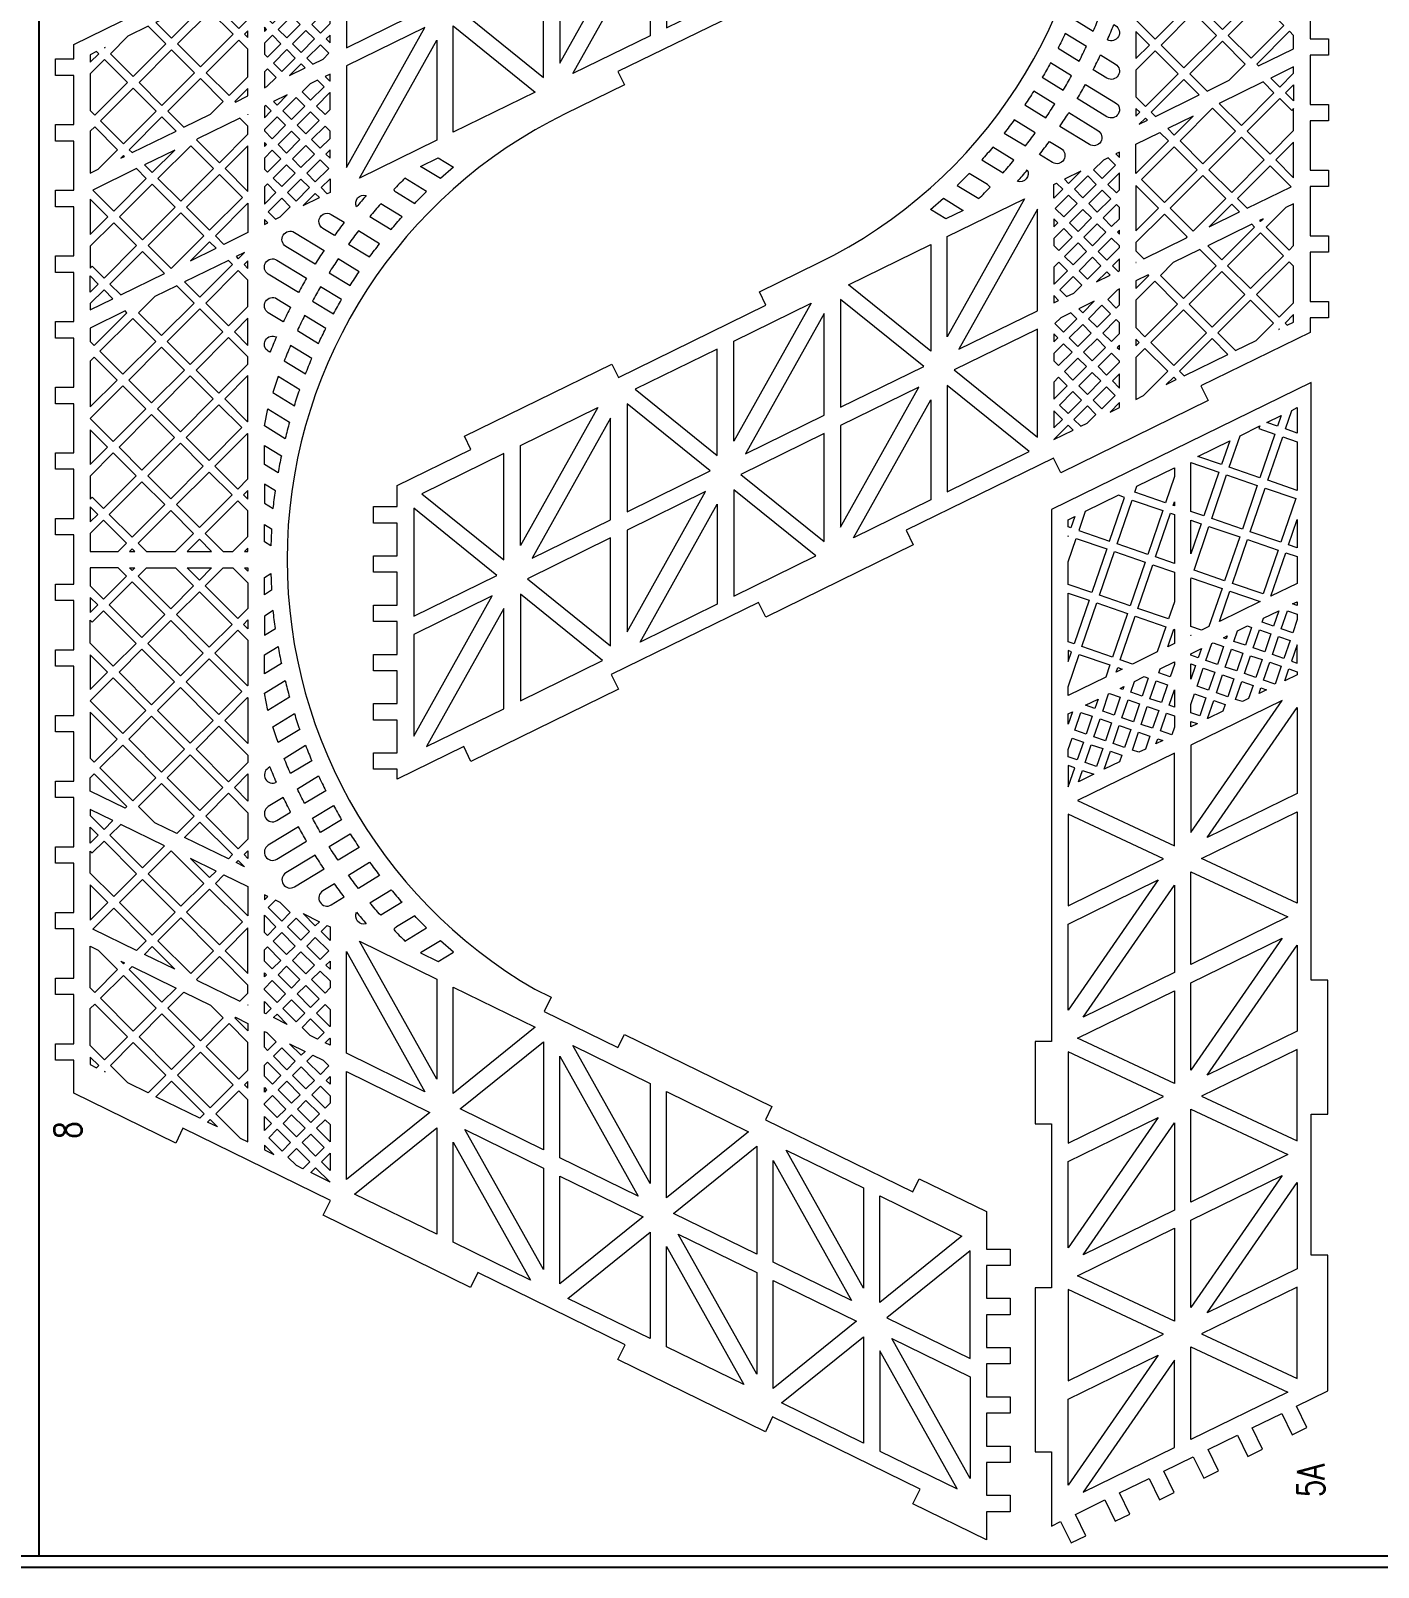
# Model space of a CAD drawing. Header units: millimetres. Extents: x 6136 to 7046, y 903 to 1513.
# Drawn here: x 6436.3 to 6682.6, y 903.5 to 1184.3 of the extents above; entities that cross this region are included whole.
import ezdxf
from ezdxf.enums import TextEntityAlignment as Align

# ---------------------------------------------------------------- set-up
doc = ezdxf.new("R2010")
doc.units = ezdxf.units.MM
doc.header["$LTSCALE"] = 0.5
doc.layers.get('0').update_dxf_attribs({"color": 255})
doc.layers.add('0 @ 1', color=255, linetype='Continuous')
doc.styles.add('Annotative', font='romans.shx', dxfattribs={"width": 0.75})

# ---------------------------------------------------------------- blocks, each defined once
blk = doc.blocks.new('A$C32842ADA')
at = {"color": 1, "linetype": 'Continuous', "lineweight": 15}
for points in [[(89.97, 71.71), (92.39, 70.52), (79.2, 43.58), (76.78, 44.76), (63.59, 17.81), (66.01, 16.63), (60, 4.34), (53.16, 4.34), (53.16, 0), (50.16, 0), (50.16, 4.34), (44.16, 4.34), (44.16, 0), (41.16, 0), (41.16, 4.34), (35.16, 4.34), (35.16, 0), (32.16, 0), (32.16, 4.34), (26.16, 4.34), (26.16, 0), (23.16, 0), (23.16, 4.34), (17.16, 4.34), (17.16, 0), (14.16, 0), (14.16, 4.34), (8.16, 4.34), (8.16, 0), (5.16, 0), (5.16, 4.34), (0, 4.34), (6.59, 17.81), (9.29, 16.5), (22.48, 43.44), (19.78, 44.76), (32.97, 71.71), (35.66, 70.39), (48.85, 97.33), (46.16, 98.65), (59.34, 125.6), (62.04, 124.28), (75.23, 151.22), (72.53, 152.54), (81.66, 171.18), (87.66, 171.18), (87.66, 174.55), (90.66, 174.55), (90.66, 171.18), (99.66, 171.18), (99.66, 174.55), (102.66, 174.55), (102.66, 171.18), (111.66, 171.18), (111.66, 174.55), (114.66, 174.55), (114.66, 171.18), (123.66, 171.18), (123.66, 174.55), (126.66, 174.55), (126.66, 171.18), (135.66, 171.18), (135.66, 174.55), (138.66, 174.55), (138.66, 171.18), (147.66, 171.18), (147.66, 174.55), (150.66, 174.55), (150.66, 171.18), (159.66, 171.18), (159.66, 174.55), (162.66, 174.55), (162.66, 171.18), (171.66, 171.18), (171.66, 174.55), (174.66, 174.55), (174.66, 171.18), (183.66, 171.18), (183.66, 174.55), (186.66, 174.55), (186.66, 171.18), (195.66, 171.18), (195.66, 174.55), (198.66, 174.55), (198.66, 171.18), (207.66, 171.18), (207.66, 174.55), (210.66, 174.55), (210.66, 171.18), (219.66, 171.18), (219.66, 174.55), (222.66, 174.55), (222.66, 171.18), (231.66, 171.18), (231.66, 174.55), (234.66, 174.55), (234.66, 171.18), (243.66, 171.18), (243.66, 174.55), (246.66, 174.55), (246.66, 171.18), (255.66, 171.18), (255.66, 174.55), (258.66, 174.55), (258.66, 171.18), (267.66, 171.18), (267.66, 174.55), (270.66, 174.55), (270.66, 171.18), (273.32, 171.18), (283.08, 151.22), (285.78, 152.54), (298.97, 125.6), (296.27, 124.28), (309.46, 97.33), (312.15, 98.65), (325.34, 71.71), (322.65, 70.39), (335.84, 43.44), (338.53, 44.76), (351.72, 17.81), (349.02, 16.5), (354.97, 4.34), (353.16, 4.34), (353.16, 0), (350.16, 0), (350.16, 4.34), (344.16, 4.34), (344.16, 0), (341.16, 0), (341.16, 4.34), (335.16, 4.34), (335.16, 0), (332.16, 0), (332.16, 4.34), (326.16, 4.34), (326.16, 0), (323.16, 0), (323.16, 4.34), (317.16, 4.34), (317.16, 0), (314.16, 0), (314.16, 4.34), (308.16, 4.34), (308.16, 0), (305.16, 0), (305.16, 4.34), (301.31, 4.34), (294.72, 17.81), (292.3, 16.63), (279.11, 43.58), (281.53, 44.76), (268.34, 71.71), (265.92, 70.52), (260.62, 81.36, 0.60009), (100.65, 86.91), (99.18, 83.9), (96.56, 85.18)], [(126.97, 135.62, 1), (124.41, 134.06), (127.72, 128.64, -0.007415), (130.33, 130.13)], [(134.02, 135.62, 1), (131.46, 134.06), (133, 131.54, -0.007441), (135.7, 132.88)], [(145.71, 133.81, -0.00782), (148.62, 134.81), (151.03, 130.86, 0.008215), (148.11, 129.89)], [(151.59, 135.74), (154.73, 136.34), (157.05, 132.54, 0.008362), (154.02, 131.75)], [(158.27, 136.34), (161.78, 136.34), (163.31, 133.84, 0.008557), (160.16, 133.24)], [(169.83, 134.72), (168.83, 136.34), (165.36, 136.34), (166.58, 134.34, -0.008718)], [(172.75, 136.34), (175.88, 136.34), (176.61, 135.15, 0.008169), (173.55, 135.02)], [(184.76, 135.02, 0.008169), (181.7, 135.15), (182.43, 136.34), (185.57, 136.34)], [(191.73, 134.34), (192.95, 136.34), (189.48, 136.34), (188.49, 134.72, -0.008718)], [(198.15, 133.24, 0.008557), (195, 133.84), (196.53, 136.34), (200.04, 136.34)], [(204.29, 131.75, 0.008362), (201.26, 132.54), (203.58, 136.34), (206.72, 135.74)], [(212.6, 133.81, 0.00782), (209.69, 134.81), (207.28, 130.86, -0.008215), (210.2, 129.89)], [(224.29, 135.62, -1), (226.85, 134.06), (225.31, 131.54, 0.007441), (222.61, 132.88)], [(231.34, 135.62, -1), (233.9, 134.06), (230.59, 128.64, 0.007415), (227.98, 130.13)], [(121.91, 132.41, 1), (119.35, 130.85), (122.65, 125.44, -0.007415), (125.16, 127.08)], [(236.41, 132.41, -1), (238.97, 130.85), (235.67, 125.44, 0.007415), (233.15, 127.08)], [(118.61, 125.67, 1), (116.05, 124.11), (117.5, 121.73, -0.007443), (119.92, 123.53)], [(129.28, 126.08, -0.007642), (131.89, 127.56), (134.24, 123.72, 0.008009), (131.63, 122.24)], [(229.03, 126.08, 0.007642), (226.42, 127.56), (224.07, 123.72, -0.008009), (226.68, 122.24)], [(239.7, 125.67, -1), (242.26, 124.11), (240.81, 121.73, 0.007443), (238.4, 123.53)], [(124.21, 122.87, -0.007642), (126.72, 124.51), (129.07, 120.67, 0.008009), (126.56, 119.03)], [(234.1, 122.87, 0.007642), (231.59, 124.51), (229.24, 120.67, -0.008009), (231.75, 119.03)], [(119.07, 119.16, -0.007673), (121.48, 120.96), (123.84, 117.11, 0.008045), (121.43, 115.29)], [(239.24, 119.16, 0.007673), (236.83, 120.96), (234.48, 117.11, -0.008045), (236.88, 115.29)], [(114.7, 119.5, 0.006804), (112.6, 117.72, -0.657445)], [(245.71, 117.72, 0.006804), (243.62, 119.5, -0.657445)], [(114.15, 115.08, -0.007737), (116.46, 117.06), (118.83, 113.18, 0.008119), (116.53, 111.18)], [(244.16, 115.08, 0.007737), (241.86, 117.06), (239.49, 113.18, -0.008119), (241.78, 111.18)], [(109.45, 110.64), (111.86, 106.69, -0.008235), (114.05, 108.87), (112.02, 112.2, 0.116204), (111.53, 112.69, 0.007426), (109.45, 110.65, 0.002431)], [(248.86, 110.65, 0.007426), (246.78, 112.69, 0.116204), (246.3, 112.2), (244.26, 108.87, -0.008235), (246.45, 106.69), (248.86, 110.64, 0.002431)]]:
    blk.add_lwpolyline(points, format="xyb", close=True, dxfattribs=at)
for points in [[(88.25, 168.18), (86.87, 168.18), (86.3, 167.01), (86.69, 166.62)], [(97.1, 168.18), (97.93, 167.36), (91.94, 161.37), (87.75, 165.56), (90.37, 168.18)], [(98.99, 166.3), (103.18, 162.11), (97.19, 156.12), (93, 160.31)], [(104.24, 163.17), (100.05, 167.36), (100.87, 168.18), (108.52, 168.18), (107.81, 166.74)], [(111.62, 167.71), (115.45, 163.88), (109.49, 157.92), (107.7, 159.7)], [(119.75, 168.18), (113.27, 168.18), (116.51, 164.94)], [(121.76, 159.69), (117.57, 163.88), (121.87, 168.18), (125.89, 168.18), (125.54, 167.83), (127.72, 165.65)], [(127.31, 168.18), (130.25, 168.18), (128.78, 166.71)], [(131.47, 164.03), (133.51, 168.18), (132.37, 168.18), (129.84, 165.65)], [(139.29, 168.18), (140.02, 167.45), (134.03, 161.46), (133.71, 161.78), (136.85, 168.18)], [(141.08, 166.39), (145.27, 162.2), (139.28, 156.21), (135.09, 160.4)], [(151.25, 168.18), (142.87, 168.18), (142.14, 167.45), (146.33, 163.26)], [(153.35, 168.16), (157.54, 163.97), (151.58, 158.01), (147.39, 162.2)], [(161.75, 168.18), (155.45, 168.18), (158.6, 165.03)], [(163.85, 159.78), (159.66, 163.97), (163.87, 168.18), (168.08, 168.18), (167.73, 167.83), (169.82, 165.75)], [(172.25, 168.18), (169.5, 168.18), (170.88, 166.81)], [(177.66, 168.18), (174.37, 168.18), (171.94, 165.75), (176.13, 161.56), (177.66, 163.09)], [(182.18, 161.56), (186.37, 165.75), (183.94, 168.18), (180.66, 168.18), (180.66, 163.09)], [(187.43, 166.81), (188.81, 168.18), (186.06, 168.18)], [(194.46, 159.78), (198.65, 163.97), (194.44, 168.18), (190.23, 168.18), (190.58, 167.83), (188.5, 165.75)], [(199.71, 165.03), (202.86, 168.18), (196.56, 168.18)], [(204.96, 168.16), (200.77, 163.97), (206.73, 158.01), (210.92, 162.2)], [(211.98, 163.26), (216.17, 167.45), (215.44, 168.18), (207.06, 168.18)], [(217.23, 166.39), (213.04, 162.2), (219.03, 156.21), (223.22, 160.4)], [(219.03, 168.18), (218.29, 167.45), (224.28, 161.46), (224.6, 161.78), (221.46, 168.18)], [(228.47, 165.65), (225.94, 168.18), (224.8, 168.18), (226.84, 164.03)], [(229.53, 166.71), (228.06, 168.18), (231, 168.18)], [(236.55, 159.69), (240.74, 163.88), (236.44, 168.18), (232.42, 168.18), (232.77, 167.83), (230.59, 165.65)], [(241.8, 164.94), (245.05, 168.18), (238.56, 168.18)], [(246.69, 167.71), (242.86, 163.88), (248.83, 157.92), (250.61, 159.7)], [(254.08, 163.17), (258.26, 167.36), (257.44, 168.18), (249.79, 168.18), (250.5, 166.74)], [(259.33, 166.3), (255.14, 162.11), (261.12, 156.12), (265.31, 160.31)], [(261.21, 168.18), (260.39, 167.36), (266.37, 161.37), (270.56, 165.56), (267.94, 168.18)], [(271.62, 166.62), (272.02, 167.01), (271.44, 168.18), (270.06, 168.18)], [(84.92, 154.35), (81.68, 157.58), (83.51, 161.32), (86.69, 164.5), (90.88, 160.31)], [(85.6, 165.59), (85.63, 165.56), (85.54, 165.47)], [(126.86, 154.59), (130.77, 162.6), (128.78, 164.59), (122.82, 158.63)], [(158.6, 162.91), (162.79, 158.72), (156.83, 152.76), (152.64, 156.95)], [(164.91, 158.72), (170.88, 164.69), (175.07, 160.5), (169.1, 154.53)], [(193.4, 158.72), (187.43, 164.69), (183.25, 160.5), (189.21, 154.53)], [(199.71, 162.91), (195.52, 158.72), (201.48, 152.76), (205.67, 156.95)], [(235.49, 158.63), (229.53, 164.59), (227.54, 162.6), (231.46, 154.59)], [(273.4, 154.35), (276.63, 157.58), (274.81, 161.32), (271.62, 164.5), (267.43, 160.31)], [(272.71, 165.59), (272.68, 165.56), (272.77, 165.47)], [(104.24, 161.05), (104.77, 160.52), (100.83, 152.48), (98.25, 155.06)], [(105.46, 161.94), (105.3, 162.11), (105.78, 162.59)], [(116.51, 162.82), (120.7, 158.63), (114.74, 152.67), (110.55, 156.86)], [(146.33, 161.14), (150.52, 156.95), (144.53, 150.96), (140.34, 155.15)], [(177.66, 160.03), (177.19, 160.5), (177.66, 160.97)], [(181.12, 160.5), (180.66, 160.97), (180.66, 160.03)], [(211.98, 161.14), (207.79, 156.95), (213.78, 150.96), (217.97, 155.15)], [(241.8, 162.82), (237.61, 158.63), (243.58, 152.67), (247.76, 156.86)], [(252.85, 161.94), (253.01, 162.11), (252.53, 162.59)], [(254.08, 161.05), (253.55, 160.52), (257.48, 152.48), (260.06, 155.06)], [(90.17, 149.1), (85.98, 153.29), (91.94, 159.25), (96.13, 155.06)], [(107.01, 158.27), (108.43, 156.86), (104.29, 152.72)], [(121.76, 157.57), (125.95, 153.38), (119.99, 147.42), (115.8, 151.61)], [(129.1, 152.35), (131.07, 156.38), (134.03, 159.34), (138.22, 155.15), (132.26, 149.19)], [(163.85, 157.66), (168.04, 153.47), (162.08, 147.51), (157.89, 151.7)], [(177.66, 152.59), (174.35, 149.28), (170.16, 153.47), (176.13, 159.44), (177.66, 157.91)], [(183.96, 149.28), (188.15, 153.47), (182.18, 159.44), (180.66, 157.91), (180.66, 152.59)], [(194.46, 157.66), (190.27, 153.47), (196.23, 147.51), (200.42, 151.7)], [(229.21, 152.35), (227.24, 156.38), (224.28, 159.34), (220.09, 155.15), (226.05, 149.19)], [(236.55, 157.57), (232.36, 153.38), (238.33, 147.42), (242.51, 151.61)], [(251.3, 158.27), (249.89, 156.86), (254.02, 152.72)], [(268.15, 149.1), (272.34, 153.29), (266.37, 159.25), (262.18, 155.06)], [(77.89, 147.32), (77.06, 148.15), (80.98, 156.16), (83.86, 153.29)], [(109.49, 155.8), (113.68, 151.61), (107.69, 145.62), (103.5, 149.81)], [(151.58, 155.89), (155.77, 151.7), (149.78, 145.71), (145.59, 149.9)], [(206.73, 155.89), (202.54, 151.7), (208.53, 145.71), (212.72, 149.9)], [(248.83, 155.8), (244.64, 151.61), (250.62, 145.62), (254.81, 149.81)], [(280.42, 147.32), (281.25, 148.15), (277.33, 156.16), (274.46, 153.29)], [(83.14, 142.07), (78.95, 146.26), (84.92, 152.23), (89.11, 148.04)], [(95.42, 143.85), (91.23, 148.04), (97.19, 154), (100.13, 151.05), (97.75, 146.18)], [(133.32, 148.13), (139.28, 154.09), (143.47, 149.9), (137.51, 143.94)], [(163.14, 146.45), (169.1, 152.41), (173.29, 148.22), (167.33, 142.26)], [(195.17, 146.45), (189.21, 152.41), (185.02, 148.22), (190.98, 142.26)], [(224.99, 148.13), (219.03, 154.09), (214.84, 149.9), (220.8, 143.94)], [(262.9, 143.85), (267.09, 148.04), (261.12, 154), (258.18, 151.05), (260.56, 146.18)], [(275.17, 142.07), (279.36, 146.26), (273.4, 152.23), (269.21, 148.04)], [(114.74, 150.55), (118.93, 146.36), (112.94, 140.37), (108.75, 144.56)], [(122.24, 145.16), (124.53, 149.84), (121.05, 146.36)], [(124.48, 142.92), (128.4, 150.93), (131.2, 148.13), (125.24, 142.17)], [(138.57, 142.88), (144.53, 148.84), (148.72, 144.65), (143.41, 139.34), (142.11, 139.34)], [(156.83, 150.64), (161.02, 146.45), (155.03, 140.46), (150.84, 144.65)], [(177.66, 145.98), (175.41, 148.22), (177.66, 150.47)], [(182.9, 148.22), (180.66, 150.47), (180.66, 145.98)], [(201.48, 150.64), (197.29, 146.45), (203.28, 140.46), (207.47, 144.65)], [(219.74, 142.88), (213.78, 148.84), (209.59, 144.65), (214.9, 139.34), (216.2, 139.34)], [(233.83, 142.92), (229.91, 150.93), (227.11, 148.13), (233.08, 142.17)], [(237.26, 146.36), (233.78, 149.84), (236.07, 145.16)], [(243.58, 150.55), (239.39, 146.36), (245.37, 140.37), (249.56, 144.56)], [(76.37, 146.73), (76.83, 146.26), (75.47, 144.91)], [(85.87, 139.34), (90.91, 139.34), (94.36, 142.79), (90.17, 146.98), (84.2, 141.01)], [(99.92, 139.34), (101.41, 139.34), (106.63, 144.56), (102.44, 148.75), (102.26, 148.57), (98.46, 140.81)], [(126.3, 141.11), (132.26, 147.07), (136.45, 142.88), (132.91, 139.34), (128.06, 139.34)], [(177.66, 142.09), (174.91, 139.34), (170.25, 139.34), (168.39, 141.2), (174.35, 147.16), (177.66, 143.86)], [(183.4, 139.34), (188.06, 139.34), (189.92, 141.2), (183.96, 147.16), (180.66, 143.86), (180.66, 142.09)], [(232.01, 141.11), (226.05, 147.07), (221.86, 142.88), (225.4, 139.34), (230.25, 139.34)], [(259.85, 140.81), (256.06, 148.57), (255.87, 148.75), (251.68, 144.56), (256.9, 139.34), (258.39, 139.34)], [(274.11, 141.01), (268.15, 146.98), (263.96, 142.79), (267.4, 139.34), (272.44, 139.34)], [(281.94, 146.73), (281.48, 146.26), (282.84, 144.91)], [(73.44, 140.75), (72.75, 139.34), (80.41, 139.34), (82.08, 141.01), (77.89, 145.2)], [(103.53, 139.34), (111.85, 139.34), (107.69, 143.5)], [(121.54, 143.74), (119.39, 139.34), (114.03, 139.34), (119.99, 145.3)], [(153.97, 139.4), (153.91, 139.34), (145.53, 139.34), (149.78, 143.59)], [(166.27, 141.2), (164.41, 139.34), (156.16, 139.34), (156.09, 139.4), (162.08, 145.39)], [(192.04, 141.2), (193.9, 139.34), (202.16, 139.34), (202.22, 139.4), (196.23, 145.39)], [(204.34, 139.4), (204.4, 139.34), (212.78, 139.34), (208.53, 143.59)], [(238.33, 145.3), (244.28, 139.34), (238.92, 139.34), (236.77, 143.74)], [(250.62, 143.5), (246.46, 139.34), (254.78, 139.34)], [(280.42, 145.2), (276.23, 141.01), (277.9, 139.34), (285.56, 139.34), (284.87, 140.75)], [(95.42, 141.73), (95.52, 141.62), (94.4, 139.34), (93.03, 139.34)], [(124.18, 141.11), (123.04, 139.97), (123.79, 141.5)], [(137.51, 141.82), (139.99, 139.34), (135.03, 139.34)], [(220.8, 141.82), (218.32, 139.34), (223.28, 139.34)], [(234.14, 141.11), (235.27, 139.97), (234.53, 141.5)], [(262.9, 141.73), (262.79, 141.62), (263.91, 139.34), (265.28, 139.34)], [(82.53, 139.34), (83.75, 139.34), (83.14, 139.95)], [(97.74, 139.34), (97.8, 139.34), (97.76, 139.38)], [(125.24, 140.05), (125.94, 139.34), (124.53, 139.34)], [(167.33, 140.14), (168.13, 139.34), (166.53, 139.34)], [(177.66, 139.34), (177.03, 139.34), (177.66, 139.97)], [(181.28, 139.34), (180.66, 139.97), (180.66, 139.34)], [(190.98, 140.14), (190.18, 139.34), (191.78, 139.34)], [(233.08, 140.05), (232.37, 139.34), (233.78, 139.34)], [(260.55, 139.38), (260.51, 139.34), (260.57, 139.34)], [(275.17, 139.95), (274.56, 139.34), (275.78, 139.34)], [(71.28, 136.34), (70.44, 134.62), (72.16, 136.34)], [(72.61, 131.54), (71.04, 133.1), (73.49, 135.55), (75.06, 133.99)], [(76.12, 135.05), (74.83, 136.34), (77.41, 136.34)], [(78.74, 132.43), (77.18, 133.99), (79.53, 136.34), (79.73, 136.34), (81.2, 134.88)], [(82.26, 135.94), (81.85, 136.34), (82.66, 136.34)], [(84.88, 133.31), (83.32, 134.88), (84.78, 136.34), (86.75, 136.34), (87.33, 135.76)], [(91.02, 134.2), (89.45, 135.76), (90.03, 136.34), (92.93, 136.34), (92.72, 135.9)], [(97.15, 135.09), (96.15, 136.09), (96.27, 136.34), (98.41, 136.34)], [(99.78, 132.46), (98.21, 134.02), (100.53, 136.34), (100.8, 136.34), (102.23, 134.91)], [(103.29, 135.97), (102.92, 136.34), (103.66, 136.34)], [(105.92, 133.35), (104.35, 134.91), (105.78, 136.34), (107.82, 136.34), (108.37, 135.8)], [(112.05, 134.23), (110.49, 135.8), (111.03, 136.34), (114.16, 136.34)], [(116.5, 133.43), (116.91, 134.28), (115.56, 135.62), (113.11, 133.17), (114.68, 131.61)], [(117.61, 135.7), (117.92, 136.34), (116.97, 136.34)], [(241.34, 136.34), (240.39, 136.34), (240.7, 135.7)], [(243.63, 131.61), (245.2, 133.17), (242.75, 135.62), (241.4, 134.28), (241.81, 133.43)], [(246.26, 134.23), (247.82, 135.8), (247.28, 136.34), (244.15, 136.34)], [(252.4, 133.35), (253.96, 134.91), (252.53, 136.34), (250.49, 136.34), (249.94, 135.8)], [(255.02, 135.97), (255.39, 136.34), (254.65, 136.34)], [(258.53, 132.46), (260.1, 134.02), (257.78, 136.34), (257.51, 136.34), (256.08, 134.91)], [(261.16, 135.09), (262.16, 136.09), (262.04, 136.34), (259.9, 136.34)], [(267.29, 134.2), (268.86, 135.76), (268.28, 136.34), (265.38, 136.34), (265.6, 135.9)], [(273.43, 133.31), (275, 134.88), (273.53, 136.34), (271.56, 136.34), (270.98, 135.76)], [(276.06, 135.94), (276.46, 136.34), (275.65, 136.34)], [(279.57, 132.43), (281.13, 133.99), (278.78, 136.34), (278.58, 136.34), (277.12, 134.88)], [(282.19, 135.05), (283.48, 136.34), (280.9, 136.34)], [(285.7, 131.54), (287.27, 133.1), (284.82, 135.55), (283.25, 133.99)], [(286.15, 136.34), (287.87, 134.62), (287.03, 136.34)], [(69.1, 128.03), (67.83, 129.29), (68.41, 130.47), (69.98, 132.04), (71.55, 130.48)], [(75.23, 128.91), (73.67, 130.48), (76.12, 132.93), (77.68, 131.36)], [(81.37, 129.8), (79.8, 131.36), (82.26, 133.82), (83.82, 132.25)], [(87.51, 130.69), (85.94, 132.25), (88.39, 134.7), (89.96, 133.14)], [(95.45, 134.67), (96.09, 134.02), (94.22, 132.16)], [(96.27, 128.95), (94.7, 130.51), (97.15, 132.96), (98.72, 131.4)], [(102.4, 129.84), (100.84, 131.4), (103.29, 133.85), (104.86, 132.29)], [(108.54, 130.72), (106.98, 132.29), (109.43, 134.74), (110.99, 133.17)], [(111.17, 128.1), (109.6, 129.66), (112.05, 132.11), (113.62, 130.55)], [(247.15, 128.1), (248.71, 129.66), (246.26, 132.11), (244.69, 130.55)], [(249.77, 130.72), (251.34, 132.29), (248.88, 134.74), (247.32, 133.17)], [(255.91, 129.84), (257.47, 131.4), (255.02, 133.85), (253.46, 132.29)], [(262.04, 128.95), (263.61, 130.51), (261.16, 132.96), (259.59, 131.4)], [(262.86, 134.67), (262.22, 134.02), (264.09, 132.16)], [(270.81, 130.69), (272.37, 132.25), (269.92, 134.7), (268.35, 133.14)], [(276.94, 129.8), (278.51, 131.36), (276.06, 133.82), (274.49, 132.25)], [(283.08, 128.91), (284.64, 130.48), (282.19, 132.93), (280.63, 131.36)], [(289.22, 128.03), (290.48, 129.29), (289.9, 130.47), (288.33, 132.04), (286.76, 130.48)], [(71.72, 125.4), (70.16, 126.97), (72.61, 129.42), (74.17, 127.85)], [(77.86, 126.29), (76.29, 127.85), (78.74, 130.3), (80.31, 128.74)], [(83.99, 127.18), (82.43, 128.74), (84.88, 131.19), (86.45, 129.63)], [(89.29, 128.9), (88.57, 129.63), (90.68, 131.74)], [(92.76, 125.44), (91.53, 126.66), (92.19, 128), (93.64, 129.45), (95.21, 127.89)], [(98.89, 126.32), (97.33, 127.89), (99.78, 130.34), (101.34, 128.77)], [(105.03, 127.21), (103.46, 128.77), (105.92, 131.23), (107.48, 129.66)], [(112.99, 126.27), (112.23, 127.04), (114.46, 129.27)], [(245.32, 126.27), (246.09, 127.04), (243.85, 129.27)], [(253.28, 127.21), (254.85, 128.77), (252.4, 131.23), (250.83, 129.66)], [(259.42, 126.32), (260.98, 127.89), (258.53, 130.34), (256.97, 128.77)], [(265.56, 125.44), (266.78, 126.66), (266.12, 128), (264.67, 129.45), (263.1, 127.89)], [(269.02, 128.9), (269.75, 129.63), (267.63, 131.74)], [(274.32, 127.18), (275.88, 128.74), (273.43, 131.19), (271.87, 129.63)], [(280.45, 126.29), (282.02, 127.85), (279.57, 130.3), (278, 128.74)], [(286.59, 125.4), (288.16, 126.97), (285.7, 129.42), (284.14, 127.85)], [(67.14, 127.87), (68.03, 126.97), (65.41, 124.34)], [(72.78, 124.34), (75.23, 126.79), (76.8, 125.23), (75.91, 124.34)], [(79.8, 124.34), (78.92, 125.23), (81.37, 127.68), (82.93, 126.11), (81.16, 124.34)], [(86.62, 124.55), (85.05, 126.11), (87.51, 128.57), (88.59, 127.48), (87.68, 125.61)], [(93.85, 124.34), (93.82, 124.38), (96.27, 126.83), (97.83, 125.26), (96.91, 124.34)], [(100.87, 124.34), (99.95, 125.26), (102.4, 127.71), (103.97, 126.15), (102.16, 124.34)], [(107.65, 124.59), (106.09, 126.15), (108.54, 128.6), (110.11, 127.04)], [(250.66, 124.59), (252.22, 126.15), (249.77, 128.6), (248.21, 127.04)], [(257.44, 124.34), (258.36, 125.26), (255.91, 127.71), (254.34, 126.15), (256.15, 124.34)], [(264.46, 124.34), (264.5, 124.38), (262.04, 126.83), (260.48, 125.26), (261.4, 124.34)], [(271.69, 124.55), (273.26, 126.11), (270.81, 128.57), (269.72, 127.48), (270.63, 125.61)], [(278.51, 124.34), (279.39, 125.23), (276.94, 127.68), (275.38, 126.11), (277.15, 124.34)], [(285.53, 124.34), (283.08, 126.79), (281.51, 125.23), (282.4, 124.34)], [(291.18, 127.87), (290.28, 126.97), (292.9, 124.34)], [(69.1, 125.91), (70.66, 124.34), (67.53, 124.34)], [(83.99, 125.05), (84.71, 124.34), (83.28, 124.34)], [(90.84, 125.23), (91.7, 124.38), (91.66, 124.34), (90.4, 124.34)], [(105.03, 125.09), (105.78, 124.34), (104.28, 124.34)], [(112.3, 124.85), (112.05, 124.34), (109.53, 124.34), (111.17, 125.98)], [(247.15, 125.98), (248.78, 124.34), (246.26, 124.34), (246.02, 124.85)], [(253.28, 125.09), (252.53, 124.34), (254.03, 124.34)], [(267.47, 125.23), (266.62, 124.38), (266.65, 124.34), (267.91, 124.34)], [(274.32, 125.05), (273.6, 124.34), (275.03, 124.34)], [(289.22, 125.91), (287.65, 124.34), (290.78, 124.34)], [(85.59, 121.34), (78.14, 106.12), (65.87, 121.34)], [(107.51, 121.34), (81.91, 107), (88.93, 121.34)], [(250.8, 121.34), (276.4, 107), (269.38, 121.34)], [(272.72, 121.34), (280.17, 106.12), (292.44, 121.34)], [(63.21, 119.85), (75.32, 104.84), (55.87, 104.84)], [(109.42, 118.97), (102.51, 104.84), (84.2, 104.84)], [(274.11, 104.84), (255.81, 104.84), (248.89, 118.97)], [(295.1, 119.85), (283, 104.84), (302.45, 104.84)], [(109.51, 104.17), (107.29, 107.8), (105.73, 104.6), (107.44, 101.79)], [(248.8, 104.17), (251.02, 107.8), (252.58, 104.6), (250.87, 101.79)], [(47.48, 87.71), (54.4, 101.84), (72.71, 101.84)], [(101.04, 101.84), (93.69, 86.83), (81.59, 101.84)], [(276.72, 101.84), (264.62, 86.83), (257.27, 101.84)], [(285.61, 101.84), (303.91, 101.84), (310.83, 87.71)], [(74.99, 99.68), (67.97, 85.34), (49.39, 85.34)], [(78.76, 100.56), (91.04, 85.34), (71.31, 85.34)], [(279.55, 100.56), (267.28, 85.34), (287, 85.34)], [(283.32, 99.68), (290.34, 85.34), (308.92, 85.34)], [(59.05, 67.12), (46.78, 82.34), (66.5, 82.34)], [(62.83, 68), (69.84, 82.34), (88.43, 82.34)], [(295.49, 68), (288.47, 82.34), (269.89, 82.34)], [(299.26, 67.12), (311.53, 82.34), (291.81, 82.34)], [(44.13, 80.85), (56.23, 65.84), (36.78, 65.84)], [(90.34, 79.97), (83.42, 65.84), (65.11, 65.84)], [(293.2, 65.84), (274.89, 65.84), (267.98, 79.97)], [(314.18, 80.85), (302.08, 65.84), (321.53, 65.84)], [(28.39, 48.71), (35.31, 62.84), (53.62, 62.84)], [(74.6, 47.83), (62.5, 62.84), (81.95, 62.84)], [(283.71, 47.83), (295.81, 62.84), (276.36, 62.84)], [(304.69, 62.84), (323, 62.84), (329.92, 48.71)], [(55.9, 60.68), (48.89, 46.34), (30.3, 46.34)], [(59.68, 61.56), (71.95, 46.34), (52.23, 46.34)], [(298.64, 61.56), (286.36, 46.34), (306.09, 46.34)], [(302.41, 60.68), (309.43, 46.34), (328.01, 46.34)], [(39.97, 28.12), (27.69, 43.34), (47.42, 43.34)], [(43.74, 29), (50.76, 43.34), (69.34, 43.34)], [(314.57, 29), (307.55, 43.34), (288.97, 43.34)], [(318.35, 28.12), (330.62, 43.34), (310.89, 43.34)], [(25.04, 41.85), (37.14, 26.84), (17.69, 26.84)], [(71.25, 40.97), (64.33, 26.84), (46.02, 26.84)], [(312.29, 26.84), (293.98, 26.84), (287.06, 40.97)], [(333.27, 41.85), (321.17, 26.84), (340.62, 26.84)], [(16.22, 23.84), (9.31, 9.71), (34.53, 23.84)], [(33.14, 7.34), (52.86, 7.34), (40.59, 22.56)], [(55.52, 8.83), (43.41, 23.84), (62.86, 23.84)], [(302.8, 8.83), (314.9, 23.84), (295.45, 23.84)], [(317.72, 22.56), (305.45, 7.34), (325.17, 7.34)], [(323.78, 23.84), (349, 9.71), (342.09, 23.84)], [(11.22, 7.34), (36.82, 21.68), (29.8, 7.34)], [(347.09, 7.34), (321.49, 21.68), (328.51, 7.34)]]:
    blk.add_lwpolyline(points, close=True, dxfattribs=at)
for points in [[(141.26, 135.32), (141.07, 135.62, 0.968496), (138.47, 134.14, -0.007487), (141.26, 135.32)], [(217.05, 135.32), (217.24, 135.62, -0.968496), (219.85, 134.14, 0.007487), (217.05, 135.32)], [(140.04, 131.56, -0.007729), (142.84, 132.72), (145.22, 128.82, 0.00811), (142.41, 127.68), (140.04, 131.56)], [(218.27, 131.56, 0.007729), (215.47, 132.72), (213.09, 128.82, -0.00811), (215.9, 127.68), (218.27, 131.56)], [(134.57, 128.98, -0.007671), (137.27, 130.3), (139.63, 126.44, 0.008043), (136.92, 125.12), (134.57, 128.98)], [(223.75, 128.98, 0.007671), (221.04, 130.3), (218.68, 126.44, -0.008043), (221.39, 125.12), (223.75, 128.98)]]:
    blk.add_lwpolyline(points, format="xyb", dxfattribs=at)
blk = doc.blocks.new('A$C3DB213B9')
at = {"color": 1, "linetype": 'Continuous', "lineweight": 15}
for points in [[(27.8, 0), (52.58, 0), (52.58, 3), (78.38, 3), (78.38, 0), (102.83, 0), (102.83, 3), (212.08, 3), (188.85, 50.46), (91.63, 50.46), (91.63, 53.46), (76.63, 53.46), (76.63, 50.46), (46.63, 50.46), (46.63, 53.46), (16.63, 53.46), (16.63, 50.46), (3.1, 50.46), (3.9, 48.83), (0, 46.92), (1.32, 44.22), (5.22, 46.13), (7.86, 40.74), (3.96, 38.83), (5.28, 36.14), (9.17, 38.05), (11.81, 32.66), (7.91, 30.75), (9.23, 28.06), (13.13, 29.96), (15.77, 24.57), (11.87, 22.67), (13.19, 19.97), (17.09, 21.88), (19.72, 16.49), (15.83, 14.58), (17.14, 11.89), (21.04, 13.8), (23.68, 8.41), (19.78, 6.5), (21.1, 3.8), (25, 5.71)], [(10.55, 47.46), (26.28, 47.46), (34.33, 31.01)], [(46.33, 47.46), (29.62, 47.46), (38.17, 29.99)], [(48.84, 45.73), (57.51, 28.01), (40.56, 28.01)], [(69.7, 47.46), (77.75, 31.01), (53.97, 47.46)], [(89.75, 47.46), (73.04, 47.46), (81.59, 29.99)], [(92.26, 45.73), (100.93, 28.01), (83.98, 28.01)], [(113.12, 47.46), (121.17, 31.01), (97.39, 47.46)], [(133.17, 47.46), (116.46, 47.46), (125.01, 29.99)], [(144.35, 28.01), (135.68, 45.73), (127.4, 28.01)], [(142.09, 47.46), (138.17, 47.46), (141.68, 46.25)], [(140.48, 42.74), (139.1, 45.55), (141.2, 44.83)], [(143.68, 47.46), (144.99, 47.46), (147.1, 46.74), (146.38, 44.64), (143.1, 45.77)], [(148.52, 46.25), (151.8, 45.13), (151.08, 43.03), (147.8, 44.16)], [(149.62, 47.46), (151.53, 47.46), (151.92, 46.67)], [(160.47, 39.81), (158.24, 40.58), (154.87, 47.46), (156.44, 47.46), (162.39, 45.42)], [(163.09, 47.46), (161.07, 47.46), (162.88, 46.83)], [(164.68, 47.46), (173.59, 47.46), (172.28, 43.61), (164.3, 46.35)], [(175.18, 47.46), (179.34, 47.46), (183.59, 46), (181.67, 40.39), (173.7, 43.13)], [(191.48, 38.27), (188.52, 44.31), (185.01, 45.51), (183.09, 39.91), (191.1, 37.16)], [(184.09, 47.46), (183.96, 47.46), (184.08, 47.42)], [(185.68, 47.46), (186.98, 47.46), (187.59, 46.21), (185.5, 46.93)], [(9.26, 44.7), (17.43, 28.01), (33.39, 28.01)], [(60.85, 28.01), (52.68, 44.7), (76.81, 28.01)], [(104.27, 28.01), (96.1, 44.7), (120.23, 28.01)], [(142.61, 44.35), (145.89, 43.22), (145.18, 41.13), (141.9, 42.26)], [(147.31, 42.74), (150.59, 41.61), (149.87, 39.52), (146.59, 40.64)], [(153.09, 44.27), (154.22, 41.95), (152.5, 42.55)], [(163.81, 44.93), (171.79, 42.19), (169.87, 36.59), (161.89, 39.32)], [(144.69, 39.71), (143.97, 37.62), (142.79, 38.03), (141.41, 40.84)], [(152.01, 41.13), (155.16, 40.05), (155.24, 39.87), (154.57, 37.91), (151.29, 39.03)], [(173.21, 41.71), (181.19, 38.97), (179.27, 33.37), (171.29, 36.1)], [(146.11, 39.23), (149.39, 38.1), (148.67, 36.01), (145.39, 37.13)], [(150.81, 37.62), (154.09, 36.49), (153.37, 34.4), (150.09, 35.52)], [(156.18, 37.96), (156.53, 37.24), (155.99, 37.42)], [(159.71, 37.57), (159.17, 38.67), (159.99, 38.39)], [(169.38, 35.17), (167.46, 29.57), (162.85, 31.15), (160.64, 35.67), (161.41, 37.91)], [(188.69, 30.14), (180.68, 32.88), (182.61, 38.49), (190.61, 35.74)], [(144.9, 35.71), (148.18, 34.59), (147.47, 32.5), (145.09, 33.31), (144.5, 34.53)], [(149.6, 34.1), (152.88, 32.98), (152.16, 30.89), (148.89, 32.01)], [(155.5, 36), (157.46, 35.33), (158.33, 33.56), (158.07, 32.79), (154.79, 33.91)], [(170.8, 34.69), (178.78, 31.95), (177.43, 28.01), (172, 28.01), (168.88, 29.08)], [(192.03, 35.26), (193.14, 34.88), (196.5, 28.01), (194.9, 28.01), (190.11, 29.65)], [(146.65, 30.12), (146.03, 31.41), (146.98, 31.08)], [(154.3, 32.49), (157.58, 31.37), (156.86, 29.28), (153.58, 30.4)], [(187.96, 28.01), (179.01, 28.01), (180.2, 31.46), (188.21, 28.72)], [(148.4, 30.59), (151.68, 29.47), (151.18, 28.01), (149.1, 28.01), (147.68, 28.5)], [(153.1, 28.98), (155.93, 28.01), (152.76, 28.01)], [(159, 30.88), (159.77, 30.62), (161.05, 28.01), (160.55, 28.01), (158.28, 28.79)], [(166.93, 28.01), (164.39, 28.01), (163.79, 29.24), (166.98, 28.15)], [(189.63, 28.23), (190.27, 28.01), (189.55, 28.01)], [(27.56, 7.3), (18.89, 25.01), (35.84, 25.01)], [(30.07, 5.57), (46.78, 5.57), (38.23, 23.04)], [(58.97, 25.01), (67.14, 8.32), (43.01, 25.01)], [(70.99, 7.3), (62.31, 25.01), (79.26, 25.01)], [(73.49, 5.57), (90.2, 5.57), (81.65, 23.04)], [(102.4, 25.01), (110.56, 8.32), (86.43, 25.01)], [(114.41, 7.3), (105.74, 25.01), (122.68, 25.01)], [(116.91, 5.57), (125.07, 23.04), (133.62, 5.57)], [(153.98, 8.32), (145.82, 25.01), (129.85, 25.01)], [(149.76, 23.86), (149.71, 23.88), (149.16, 25.01), (150.15, 25.01)], [(151.74, 25.01), (153.23, 25.01), (155.17, 24.35), (154.45, 22.25), (151.18, 23.38)], [(156.59, 23.86), (159.87, 22.74), (159.15, 20.64), (155.87, 21.77)], [(160.36, 24.15), (157.86, 25.01), (160.65, 25.01)], [(162.24, 25.01), (162.52, 25.01), (163.46, 23.09), (161.78, 23.67)], [(165.88, 24.96), (165.86, 25.01), (165.9, 25.01)], [(176.13, 25.01), (176.37, 24.93), (174.45, 19.32), (167.47, 21.72), (166.81, 23.05), (167.49, 25.01)], [(183.88, 16.09), (175.87, 18.84), (177.79, 24.44), (185.8, 21.7)], [(186.28, 23.11), (180.75, 25.01), (186.94, 25.01)], [(195.68, 19.89), (187.7, 22.63), (188.52, 25.01), (197.44, 25.01)], [(198.59, 23.75), (201.44, 17.92), (197.1, 19.41)], [(50.12, 5.57), (42.07, 22.01), (65.85, 5.57)], [(93.54, 5.57), (85.49, 22.01), (109.28, 5.57)], [(136.96, 5.57), (128.91, 22.01), (152.7, 5.57)], [(150.69, 21.96), (153.97, 20.83), (153.25, 18.74), (152.02, 19.16), (150.67, 21.91)], [(155.39, 20.35), (158.67, 19.22), (157.95, 17.13), (154.67, 18.25)], [(161.29, 22.25), (164.39, 21.19), (164.51, 20.94), (163.85, 19.03), (160.57, 20.16)], [(172.06, 12.34), (168.4, 19.81), (173.96, 17.9)], [(193.27, 12.87), (185.3, 15.6), (187.22, 21.21), (195.19, 18.47)], [(160.08, 18.74), (163.36, 17.61), (162.65, 15.52), (159.37, 16.64)], [(164.78, 17.13), (166.7, 16.47), (167.59, 14.64), (167.34, 13.91), (164.07, 15.03)], [(165.44, 19.04), (165.76, 18.38), (165.27, 18.55)], [(181.47, 9.07), (173.46, 11.81), (175.38, 17.42), (183.39, 14.67)], [(202.37, 16.01), (204.14, 12.4), (203.67, 12.56), (202.67, 9.65), (194.69, 12.38), (196.61, 17.99)], [(154.18, 16.84), (157.46, 15.71), (156.74, 13.62), (154.33, 14.45), (153.76, 15.6)], [(158.88, 15.23), (162.16, 14.1), (161.44, 12.01), (158.16, 13.13)], [(190.87, 5.85), (182.89, 8.58), (184.81, 14.19), (192.79, 11.45)], [(155.92, 11.2), (155.26, 12.54), (156.26, 12.2)], [(157.68, 11.71), (160.96, 10.59), (160.24, 8.5), (156.96, 9.62)], [(163.58, 13.61), (166.86, 12.49), (166.14, 10.4), (162.86, 11.52)], [(168.28, 12), (169, 11.76), (170.38, 8.95), (167.56, 9.91)], [(162.38, 10.1), (165.65, 8.98), (164.94, 6.89), (161.66, 8.01)], [(167.07, 8.49), (170.35, 7.37), (169.73, 5.57), (168.79, 5.57), (166.36, 6.4)], [(175.37, 5.57), (173.02, 10.38), (180.98, 7.65), (180.27, 5.57)], [(202.18, 8.23), (201.27, 5.57), (192.35, 5.57), (194.21, 10.96)], [(206.05, 8.49), (204.09, 9.16), (204.76, 11.13)], [(158.67, 5.57), (157.57, 7.83), (159.75, 7.08), (159.23, 5.57)], [(160.82, 5.57), (164.16, 5.57), (161.17, 6.59)], [(172.03, 5.57), (171.32, 5.57), (171.61, 6.42)], [(187.06, 5.57), (181.85, 5.57), (182.4, 7.16)], [(206.99, 6.58), (207.49, 5.57), (202.85, 5.57), (203.6, 7.74)]]:
    blk.add_lwpolyline(points, close=True, dxfattribs=at)

msp = doc.modelspace()

# ---------------------------------------------------------------- linework, layer by layer
at = {"color": 6}
msp.add_line((6437.82, 1405.48), (6437.82, 905.48), dxfattribs=at)
at = {"color": 2}
msp.add_lwpolyline([(6135.82, 903.48), (7045.82, 903.48), (7045.82, 1513.48), (6135.82, 1513.48)], close=True, dxfattribs=at)
at = {"color": 6}
msp.add_lwpolyline([(7043.82, 1411.48), (7043.82, 905.48), (6137.82, 905.48), (6137.82, 1405.48), (6737.82, 1405.48), (6737.82, 1411.48)], close=True, dxfattribs=at)

# ---------------------------------------------------------------- block references
for p, rotation in [((6498.98, 1402.48), 270), ((6615.37, 908.48), 90)]:
    msp.add_blockref('A$C32842ADA', p, dxfattribs=dict(rotation=rotation))
at = {"color": 3, "rotation": 90}
msp.add_blockref('A$C3DB213B9', (6673.39, 907.92), dxfattribs=at)

# ---------------------------------------------------------------- texts
at = {"layer": '0 @ 1', "color": 3, "style": 'Annotative', "width": 0.75}
for s, p in [('8', (6443.11, 983.38)), ('5A', (6670.32, 919.34))]:
    msp.add_text(s, height=5, rotation=90, dxfattribs=at).set_placement(p, align=Align.MIDDLE_CENTER)

doc.saveas('drawing.dxf')
